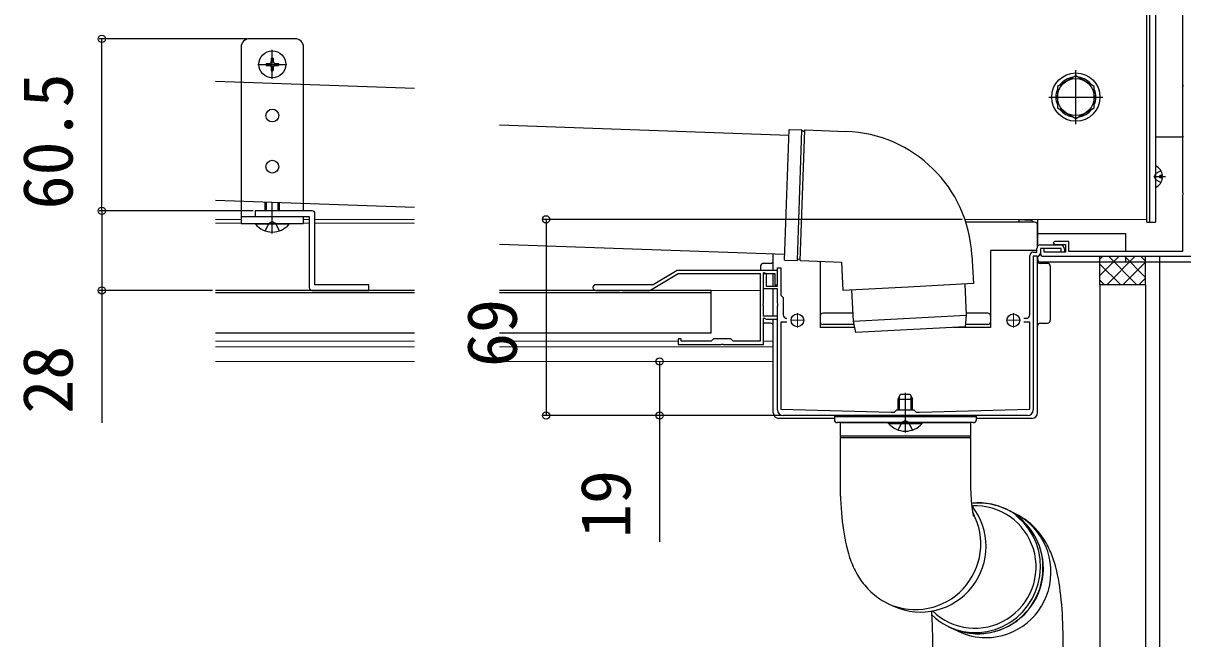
# Model space of a CAD drawing. Units: millimetres, scale not verified. Extents: x -1050 to 1050, y -1566 to 1557.
# Drawn here: x 407 to 815.1, y 612.8 to 832.1 of the extents above; entities that cross this region are included whole.
import ezdxf
from ezdxf.enums import TextEntityAlignment as Align

# ---------------------------------------------------------------- set-up
doc = ezdxf.new("R2010")
doc.units = ezdxf.units.MM
doc.header["$LTSCALE"] = 8
for name, color, linetype in [('0-3_YKK_11', 7, 'Continuous'), ('0-5_YKK_13', 4, 'Continuous'), ('0-6_YKK_D', 6, 'Continuous'), ('0-8_YSS_K', 3, 'Continuous')]:
    doc.layers.add(name, color=color, linetype=linetype)
doc.layers.add('0-4_YKK_12', color=2, linetype='Continuous', lineweight=18)
doc.styles.add('ＭＳ ゴシック', font='')
doc.styles.get('ＭＳ ゴシック').set_extended_font_data('MS Gothic')

msp = doc.modelspace()

# ---------------------------------------------------------------- linework, layer by layer
at = {"layer": '0-3_YKK_11'}
for p, q in [((507.659, 764.101), (507.659, 739.101)), ((765, 754.101), (772, 754.101)), ((761.3, 729.501), (761.3, 750.401)), ((766, 750.101), (824, 750.101)), ((675.7, 728.301), (675.8, 728.301)), ((759.2, 728.301), (760.1, 728.301)), ((760.5, 694.101), (674.5, 694.101))]:
    msp.add_line(p, q, dxfattribs=at)
for points in [[(815, 879.643), (815, 810.56), (815.12, 810.376), (815.12, 809.827), (815, 809.643), (815, 792.56), (815.12, 792.376), (815.12, 791.827), (815, 791.643), (815, 772.56), (815.12, 772.376), (815.12, 771.827), (815, 771.643), (815, 751.801), (775, 751.801), (775, 755.301), (770, 755.301), (769.5, 754.801), (770, 754.301), (773.8, 754.301), (773.8, 751.601), (766.4, 751.601), (766.4, 752.901), (765, 752.901), (765, 751.101)], [(508.659, 766.101), (488.659, 766.101), (488.659, 764.101), (507.659, 764.101)], [(508.659, 738.101), (528.659, 738.101), (528.659, 740.101), (509.659, 740.101), (509.659, 765.101)], [(762.5, 751.601), (763.8, 751.601), (763.8, 752.901)], [(773.5, 752.601), (773.5, 751.601), (772.3, 751.601), (772.3, 752.901), (765, 752.901), (765, 751.301)], [(763.8, 750.101), (762.5, 750.101), (762.5, 696.101)], [(672.5, 745.101), (637.2, 745.101), (628.725, 740.101), (608.5, 740.101)], [(608.5, 738.101), (617.042, 738.101), (617.225, 738.221), (617.775, 738.221), (617.958, 738.101), (627.5, 738.101), (637.5, 744.001), (666.4, 744.001), (666.4, 720.201), (656.9, 720.201), (656, 721.101), (650, 721.101), (649.1, 720.201), (638.6, 720.201), (638.6, 721.101), (637.5, 721.101), (637.5, 719.101), (652.542, 719.101), (652.725, 719.221), (653.275, 719.221), (653.458, 719.101), (667.5, 719.101), (667.5, 728.317), (667.7, 728.432), (668.446, 728.001), (672.5, 728.001), (672.5, 729.101), (667.5, 729.101), (667.5, 732.643), (667.38, 732.827), (667.38, 733.376), (667.5, 733.56), (667.5, 744.317), (667.7, 744.432), (668.446, 744.001), (671.5, 744.001), (671.5, 740.101), (672.5, 740.101), (672.5, 745.101)], [(672.5, 696.101), (672.5, 732.643), (672.62, 732.827), (672.62, 733.376), (672.5, 733.56), (672.5, 738.601), (667.5, 738.601), (667.5, 744.001), (668.5, 744.001), (668.5, 739.601), (672.5, 739.601), (672.5, 746.101), (673.7, 746.101), (673.7, 736.401), (674.5, 735.601), (674.5, 729.501)], [(675.8, 726.901), (673.7, 726.901), (673.7, 696.301), (712.5, 695.301), (713.7, 695.301), (714.5, 696.101), (720.5, 696.101), (721.3, 695.301), (722.5, 695.301), (761.3, 696.301), (761.3, 726.901), (759.2, 726.901)]]:
    msp.add_lwpolyline(points, dxfattribs=at)
for centre, radius, start, end in [((508.659, 765.101), 1, 0.00001, 89.99999), ((762.5, 750.401), 1.2, 90, 180), ((765, 752.901), 1.2, 90, 180), ((763.8, 751.301), 1.2, 270, 0), ((766, 751.101), 1, 180.00001, 269.99999), ((772, 752.601), 1.5, 0, 90), ((508.659, 739.101), 1, 180.00001, 269.99999), ((608.5, 739.101), 1, 90.00001, 179.99999), ((608.5, 739.101), 1, 180.00001, 269.99999), ((675.7, 729.501), 1.2, 180, 270), ((760.1, 729.501), 1.2, 270, 0), ((674.5, 696.101), 2, 180, 270), ((760.5, 696.101), 2, 270, 0)]:
    msp.add_arc(centre, radius, start, end, dxfattribs=at)
at = {"layer": '0-4_YKK_12'}
for p, q in [((474.659, 763.101), (483.659, 763.101)), ((483.659, 763.1), (474.659, 763.1)), ((483.659, 761.8), (474.659, 761.8)), ((505.659, 763.101), (507.659, 763.101)), ((507.659, 763.1), (505.659, 763.1)), ((507.659, 761.8), (505.659, 761.8)), ((509.659, 763.101), (544.659, 763.101)), ((544.659, 763.1), (509.659, 763.1)), ((544.659, 761.8), (509.659, 761.8)), ((757.5, 763.1), (738.445, 763.1)), ((757.5, 762.101), (757.5, 763.101)), ((544.659, 738.1), (474.659, 738.1)), ((666.4, 738.1), (574.659, 738.1)), ((677, 727.601), (682, 727.601)), ((679.5, 730.101), (679.5, 725.101)), ((753, 727.601), (758, 727.601)), ((755.5, 730.101), (755.5, 725.101)), ((544.659, 720.3), (474.659, 720.3)), ((637.5, 720.3), (574.659, 720.3)), ((649.199, 720.3), (638.678, 720.3)), ((666.322, 720.3), (656.801, 720.3)), ((671, 720.3), (667.5, 720.3)), ((544.659, 718.3), (474.659, 718.3)), ((671, 718.3), (574.659, 718.3)), ((544.659, 713.1), (474.659, 713.1)), ((671, 713.1), (574.659, 713.1))]:
    msp.add_line(p, q, dxfattribs=at)
msp.add_lwpolyline([(738.445, 763.101), (802.5, 763.101), (802.5, 928.101)], dxfattribs=at)
at = {"layer": '0-5_YKK_13'}
for p, q in [((803.5, 762.101), (803.5, 935.101)), ((803.5, 762.101), (803.5, 934.101)), ((805.5, 934.101), (805.5, 762.101)), ((502.659, 826.601), (486.659, 826.601)), ((494.659, 812.501), (494.659, 822.701)), ((505.659, 810.627), (505.659, 823.601)), ((489.559, 817.601), (499.759, 817.601)), ((492.509, 817.951), (492.509, 817.251)), ((492.509, 817.951), (493.809, 817.951)), ((492.509, 817.251), (493.809, 817.251)), ((494.309, 819.751), (495.009, 819.751)), ((494.309, 819.751), (494.309, 818.451)), ((494.309, 816.751), (494.309, 815.451)), ((495.009, 819.751), (495.009, 818.451)), ((495.009, 816.751), (495.009, 815.451)), ((495.509, 817.951), (496.809, 817.951)), ((495.509, 817.251), (496.809, 817.251)), ((496.809, 817.951), (496.809, 817.251)), ((494.309, 815.451), (495.009, 815.451)), ((777.5, 796.601), (777.5, 815.601)), ((474.659, 811.71), (544.659, 809.265)), ((768, 806.101), (787, 806.101)), ((574.659, 796.297), (676.518, 792.74)), ((674.983, 748.766), (676.588, 794.738)), ((676.588, 794.738), (680.915, 794.587)), ((679.483, 748.705), (681.082, 794.485)), ((680.483, 748.67), (682.082, 794.45)), ((682.256, 794.54), (696.576, 794.04)), ((805.5, 792.101), (815, 792.101)), ((805.5, 781.697), (805.5, 774.506)), ((807.466, 780.151), (805.651, 779.246)), ((805.042, 778.101), (805.651, 779.246)), ((805.042, 778.101), (805.651, 776.956)), ((809, 778.101), (805.5, 778.101)), ((807.466, 776.051), (805.651, 776.956)), ((807.978, 778.526), (807.1, 778.526)), ((492.159, 766.101), (492.159, 769.073)), ((492.592, 766.101), (492.592, 769.058)), ((494.659, 758.101), (494.659, 768.986)), ((496.726, 766.101), (496.726, 768.913)), ((497.159, 766.101), (497.159, 768.898)), ((483.659, 764.101), (505.659, 764.101)), ((505.659, 761.601), (505.659, 764.101)), ((483.659, 761.601), (505.659, 761.601)), ((488.759, 761.601), (500.559, 761.601)), ((488.759, 761.354), (488.759, 761.601)), ((500.559, 761.354), (488.759, 761.354)), ((492.159, 759.019), (493.514, 761.736)), ((494.659, 762.345), (493.514, 761.736)), ((494.659, 762.345), (495.804, 761.736)), ((497.159, 759.019), (495.804, 761.736)), ((500.559, 761.354), (500.559, 761.601)), ((763, 762.101), (738.778, 762.101)), ((757.5, 763.1), (761.561, 762.852)), ((757.5, 762.102), (757.5, 763.1)), ((757.5, 762.102), (757.5, 762.101)), ((764, 763.101), (764, 753.565)), ((764, 753.565), (764, 761.101)), ((802.5, 762.101), (803.5, 762.101)), ((803.5, 762.101), (805.5, 762.101)), ((675.053, 750.765), (574.659, 754.271)), ((747.5, 752.101), (747.5, 725.101)), ((763.8, 752.101), (747.5, 752.101)), ((670, 747.601), (667.5, 747.601)), ((671, 748.601), (671, 750.907)), ((671, 745.101), (671, 750.907)), ((674.983, 748.766), (679.309, 748.615)), ((680.65, 748.568), (694.971, 748.068)), ((687.5, 748.329), (687.5, 725.101)), ((694.971, 748.068), (695.494, 738.082)), ((740.908, 750.476), (741.431, 740.49)), ((764, 750.118), (764, 749.101)), ((764, 748.601), (764, 750.118)), ((764, 695.101), (764, 750.118)), ((767.5, 747.601), (765, 747.601)), ((795, 750.101), (795, 748.101)), ((666.5, 746.601), (666.5, 745.101)), ((671, 739.601), (671, 744.001)), ((768.5, 746.601), (768.5, 727.601)), ((738.435, 740.333), (738.911, 729.342)), ((544.659, 738.101), (474.659, 738.101)), ((544.659, 737.301), (474.659, 737.301)), ((649.1, 738.101), (574.659, 738.101)), ((649.1, 737.301), (574.659, 737.301)), ((649.1, 723.101), (649.1, 738.101)), ((671, 729.101), (671, 738.601)), ((698.49, 738.239), (699.165, 727.259)), ((670, 726.601), (667.5, 726.601)), ((671, 695.101), (671, 728.001)), ((687.5, 729.101), (687.5, 727.101)), ((698.991, 730.101), (688.5, 730.101)), ((699.165, 727.259), (738.911, 729.342)), ((699.165, 727.259), (699.974, 723.296)), ((738.911, 729.342), (738.521, 725.316)), ((746.5, 730.101), (738.878, 730.101)), ((747.5, 729.101), (747.5, 727.101)), ((765, 726.601), (767.5, 726.601)), ((544.659, 723.101), (474.659, 723.101)), ((649.1, 723.101), (574.659, 723.101)), ((671, 695.101), (671, 725.601)), ((699.606, 725.101), (687.5, 725.101)), ((699.402, 726.101), (688.5, 726.101)), ((738.521, 725.316), (699.974, 723.296)), ((747.5, 725.101), (734.42, 725.101)), ((746.5, 726.101), (738.597, 726.101)), ((764, 695.101), (764, 725.601)), ((717.5, 688.101), (717.5, 702.101)), ((715, 699.901), (715.8, 701.601)), ((715, 696.101), (715, 699.901)), ((715, 699.901), (720, 699.901)), ((715.433, 696.101), (715.433, 700.822)), ((715.8, 701.601), (719.2, 701.601)), ((719.2, 701.601), (720, 699.901)), ((719.567, 696.101), (719.567, 700.822)), ((720, 696.101), (720, 699.901)), ((692.5, 694.101), (692.5, 692.601)), ((742.5, 694.101), (692.5, 694.101)), ((742.5, 692.601), (742.5, 694.101)), ((692.5, 693.101), (673, 693.101)), ((692.5, 693.101), (673, 693.101)), ((742.5, 693.601), (692.5, 693.601)), ((717.5, 691.601), (693.5, 691.601)), ((694.5, 691.601), (694.5, 686.851)), ((694.5, 691.601), (740.105, 691.601)), ((723.4, 691.601), (711.6, 691.601)), ((711.6, 691.354), (711.6, 691.601)), ((711.6, 691.354), (723.4, 691.354)), ((715, 689.019), (716.355, 691.736)), ((717.5, 692.345), (716.355, 691.736)), ((717.5, 692.345), (718.645, 691.736)), ((741.5, 691.601), (717.5, 691.601)), ((720, 689.019), (718.645, 691.736)), ((723.4, 691.354), (723.4, 691.601)), ((740.105, 691.601), (740.5, 691.601)), ((740.5, 686.851), (740.5, 691.601)), ((762, 693.101), (742.5, 693.101)), ((762, 693.101), (742.5, 693.101)), ((740.5, 686.851), (694.5, 686.851)), ((694.5, 686.351), (694.5, 671.601)), ((694.5, 686.351), (740.105, 686.351)), ((740.105, 686.351), (740.5, 686.351)), ((740.5, 671.601), (740.5, 686.351)), ((711.527, 627.905), (713.366, 627.033)), ((733.564, 619.403), (736.277, 618.117)), ((727.003, 615.989), (727.003, 612.772)), ((773.003, 612.772), (773.003, 615.989))]:
    msp.add_line(p, q, dxfattribs=at)
for points in [[(765, 748.101), (825, 748.101), (825, 956.101)], [(802.5, 762.101), (802.5, 935.101), (803.5, 935.101)], [(805.5, 912.101), (815, 912.101), (815, 792.101)], [(483.659, 823.601), (483.659, 811.395), (483.659, 769.37), (483.659, 761.601)], [(505.659, 766.101), (505.659, 768.601), (505.659, 810.627)], [(807.978, 777.676), (807.1, 777.676), (807.1, 778.526)], [(544.659, 767.24), (494.659, 768.986), (474.659, 769.684)], [(764, 758.101), (795, 758.101), (795, 751.801)], [(741.431, 740.49), (718.463, 739.286), (695.494, 738.082)], [(694.5, 671.601), (694.51, 669.899), (694.539, 668.201), (694.588, 666.513), (694.657, 664.838), (694.745, 663.182), (694.853, 661.548), (694.98, 659.94), (695.126, 658.361), (695.293, 656.813), (695.479, 655.298), (695.686, 653.816), (695.914, 652.366), (696.166, 650.949), (696.442, 649.56), (696.746, 648.196), (697.082, 646.852), (697.455, 645.522), (697.872, 644.2), (698.099, 643.54), (698.339, 642.88), (698.594, 642.22), (698.866, 641.559), (699.155, 640.897), (699.461, 640.235), (699.787, 639.573), (700.134, 638.912), (700.501, 638.252), (700.89, 637.596), (701.3, 636.944), (701.734, 636.298), (702.19, 635.659), (702.668, 635.029), (703.169, 634.409), (703.692, 633.801), (704.238, 633.207), (704.805, 632.627), (705.393, 632.064), (706.002, 631.519), (706.631, 630.991)], [(741.553, 658.613), (741.558, 658.597), (741.556, 658.606), (741.549, 658.636), (741.536, 658.682), (741.506, 658.807), (741.471, 658.96), (741.433, 659.145), (741.389, 659.367), (741.341, 659.624), (741.291, 659.912), (741.24, 660.226), (741.188, 660.565), (741.136, 660.928), (741.084, 661.312), (741.033, 661.716), (740.983, 662.139), (740.889, 663.035), (740.802, 663.988), (740.724, 664.989), (740.657, 666.032), (740.601, 667.107), (740.557, 668.208), (740.525, 669.329), (740.502, 671.602)], [(732.569, 619.881), (735.111, 618.854), (737.849, 618.138), (740.659, 617.777), (743.498, 617.777), (746.32, 618.138), (749.081, 618.854), (751.738, 619.913), (754.248, 621.299), (756.572, 622.99), (758.673, 624.96), (760.518, 627.177), (762.079, 629.606), (763.329, 632.21), (764.251, 634.946), (764.828, 637.773), (765.053, 640.645), (764.921, 643.516), (764.435, 646.343), (763.602, 649.079), (762.435, 651.683), (760.953, 654.112), (759.18, 656.329), (757.142, 658.299), (756.397, 658.905)], [(760.871, 656.599), (760.224, 657.108), (759.559, 657.597), (758.875, 658.063), (758.172, 658.502), (757.45, 658.913), (755.976, 659.686)], [(773.003, 615.989), (772.993, 617.691), (772.964, 619.389), (772.914, 621.078), (772.845, 622.752), (772.757, 624.408), (772.65, 626.042), (772.523, 627.65), (772.376, 629.229), (772.21, 630.777), (772.024, 632.293), (771.817, 633.775), (771.588, 635.224), (771.337, 636.642), (771.061, 638.03), (770.756, 639.394), (770.42, 640.738), (770.047, 642.068), (769.631, 643.39), (769.404, 644.05), (769.164, 644.71), (768.908, 645.371), (768.637, 646.032), (768.348, 646.693), (768.041, 647.355), (767.715, 648.018), (767.369, 648.679), (767.002, 649.338), (766.613, 649.994), (766.202, 650.646), (765.769, 651.293), (765.313, 651.932), (764.835, 652.562), (764.333, 653.181), (763.81, 653.789), (763.265, 654.384), (762.698, 654.963), (762.109, 655.526), (761.5, 656.072), (760.871, 656.599)], [(706.631, 630.991), (707.279, 630.483), (707.944, 629.994), (708.628, 629.528), (709.331, 629.089), (710.052, 628.678), (711.527, 627.905)], [(726.653, 625.32), (726.714, 624.175), (726.776, 623.03), (726.836, 621.883), (726.891, 620.729), (726.939, 619.564), (726.975, 618.384), (726.993, 617.191), (727, 615.987)]]:
    msp.add_lwpolyline(points, dxfattribs=at)
msp.add_lwpolyline([(777.5, 813.607), (771, 809.854), (771, 802.349), (777.5, 798.596), (784, 802.349), (784, 809.854)], close=True, dxfattribs=at)
for centre, radius in [((494.659, 817.601), 4.75), ((777.5, 806.101), 8.5), ((777.5, 806.101), 6.5), ((494.659, 799.601), 2.25), ((494.659, 781.601), 2.25), ((679.5, 727.601), 2.25), ((679.5, 727.601), 2.25), ((755.5, 727.601), 2.25), ((755.5, 727.601), 2.25)]:
    msp.add_circle(centre, radius, dxfattribs=at)
for centre, radius, start, end in [((486.659, 823.601), 3, 90, 180), ((502.659, 823.601), 3, 0, 90), ((493.809, 818.451), 0.5, 270, 0), ((493.809, 816.751), 0.5, 0, 90), ((495.509, 818.451), 0.5, 180, 270), ((495.509, 816.751), 0.5, 90, 180), ((777.5, 806.101), 7.05, 97.21814, 142.78186), ((777.5, 806.101), 7.05, 37.21814, 82.78186), ((777.5, 806.101), 7.05, 157.21814, 202.78186), ((777.5, 806.101), 7.05, 337.21814, 22.78186), ((777.5, 806.101), 7.05, 217.21814, 262.78186), ((777.5, 806.101), 7.05, 277.21814, 322.78186), ((680.908, 794.387), 0.2, 14.60155, 88), ((681.585, 794.564), 0.5, 194.60155, 341.39845), ((682.249, 794.341), 0.2, 88, 161.39845), ((694.971, 748.068), 46, 3, 88), ((805.654, 781.697), 0.154, 62.71904, 180), ((803.8, 778.101), 4.2, 5.80773, 62.71904), ((803.8, 778.101), 4.2, 297.28096, 354.19227), ((805.654, 774.506), 0.154, 180, 297.28096), ((494.659, 766.301), 7.7, 219.98312, 320.01688), ((761.5, 761.853), 1, 14.3585, 86.5), ((763, 761.101), 1, 0, 90), ((667.5, 746.601), 1, 90, 180), ((670, 748.601), 1, 270, 0), ((679.316, 748.815), 0.2, 268, 341.39845), ((679.98, 748.592), 0.5, 14.60155, 161.39845), ((680.657, 748.768), 0.2, 194.60155, 268), ((765, 749.101), 1, 180, 270), ((765, 748.601), 1, 180, 270), ((767.5, 746.601), 1, 0, 90), ((670, 725.601), 1, 0, 90), ((688.5, 729.101), 1, 90, 180), ((688.5, 727.101), 1, 180, 270), ((746.5, 729.101), 1, 0, 90), ((746.5, 727.101), 1, 270, 0), ((765, 725.601), 1, 90, 180), ((767.5, 727.601), 1, 270, 0), ((673, 695.101), 2, 180, 270), ((673, 695.101), 2, 180, 270), ((762, 695.101), 2, 270, 0), ((762, 695.101), 2, 270, 0), ((693.5, 692.601), 1, 180, 270), ((717.5, 696.301), 7.7, 219.98312, 320.01688), ((741.5, 692.601), 1, 270, 0), ((694.5, 686.601), 0.25, 270, 90), ((740.5, 686.601), 0.25, 90, 270), ((722.831, 648.06), 23.058, 245.76559, 38.14355), ((741.994, 640.845), 21.503, 225.95441, 92.74847), ((743.036, 640.397), 23.032, 245.71754, 95.41883), ((743.348, 640.705), 22.583, 358.79644, 96.28276), ((720.99, 648.93), 23.056, 245.65799, 28.22398), ((745.697, 639.046), 23.058, 270.1488, 67.3002), ((742.963, 640.357), 22.964, 224.97023, 359.68511), ((745.744, 638.109), 22.12, 244.66039, 270.03274)]:
    msp.add_arc(centre, radius, start, end, dxfattribs=at)
at = {"layer": '0-6_YKK_D'}
for p, q in [((485.659, 826.601), (433.659, 826.601)), ((434.659, 766.101), (434.659, 826.601)), ((487.959, 766.101), (433.659, 766.101)), ((487.959, 766.101), (433.659, 766.101)), ((737.445, 763.101), (590, 763.101)), ((591, 763.101), (591, 694.101)), ((473.659, 738.1), (433.659, 738.1)), ((673.5, 694.101), (590, 694.101)), ((673.5, 694.101), (630, 694.101))]:
    msp.add_line(p, q, dxfattribs=at)
for points in [[(434.659, 766.101), (434.659, 738.1), (434.659, 691.5)], [(631, 713.1), (631, 694.101), (631, 649.683)]]:
    msp.add_lwpolyline(points, dxfattribs=at)
for centre in [(434.659, 826.601), (434.659, 766.101), (434.659, 766.101), (591, 763.101), (434.659, 738.1), (631, 713.1), (591, 694.101), (631, 694.101)]:
    msp.add_circle(centre, 1.275, dxfattribs=at)
at = {"layer": '0-8_YSS_K'}
for p, q in [((786, 749.053), (787.048, 750.101)), ((786, 743.396), (792.705, 750.101)), ((793.283, 740.101), (786, 747.384)), ((788.362, 740.101), (798.362, 750.101)), ((798.94, 740.101), (788.94, 750.101)), ((794.019, 740.101), (802, 748.083)), ((802, 742.698), (794.597, 750.101)), ((802, 748.355), (800.254, 750.101)), ((802, 740.101), (802, 750.101)), ((807, 750.101), (807, 612.772)), ((787.626, 740.101), (786, 741.728)), ((786, 740.101), (786, 612.772)), ((799.676, 740.101), (802, 742.426)), ((802, 740.101), (802, 612.772))]:
    msp.add_line(p, q, dxfattribs=at)
msp.add_lwpolyline([(802, 740.101), (786, 740.101), (786, 750.101)], dxfattribs=at)

# ---------------------------------------------------------------- texts
at = {"layer": '0-6_YKK_D', "style": 'ＭＳ ゴシック'}
for s, p in [('60.5', (429.659, 766.556)), ('69', (586, 711.147)), ('28', (429.659, 694.727)), ('19', (626, 651.001))]:
    msp.add_text(s, height=17.6, rotation=90, dxfattribs=at).set_placement(p, align=Align.BOTTOM_LEFT)

doc.saveas('drawing.dxf')
